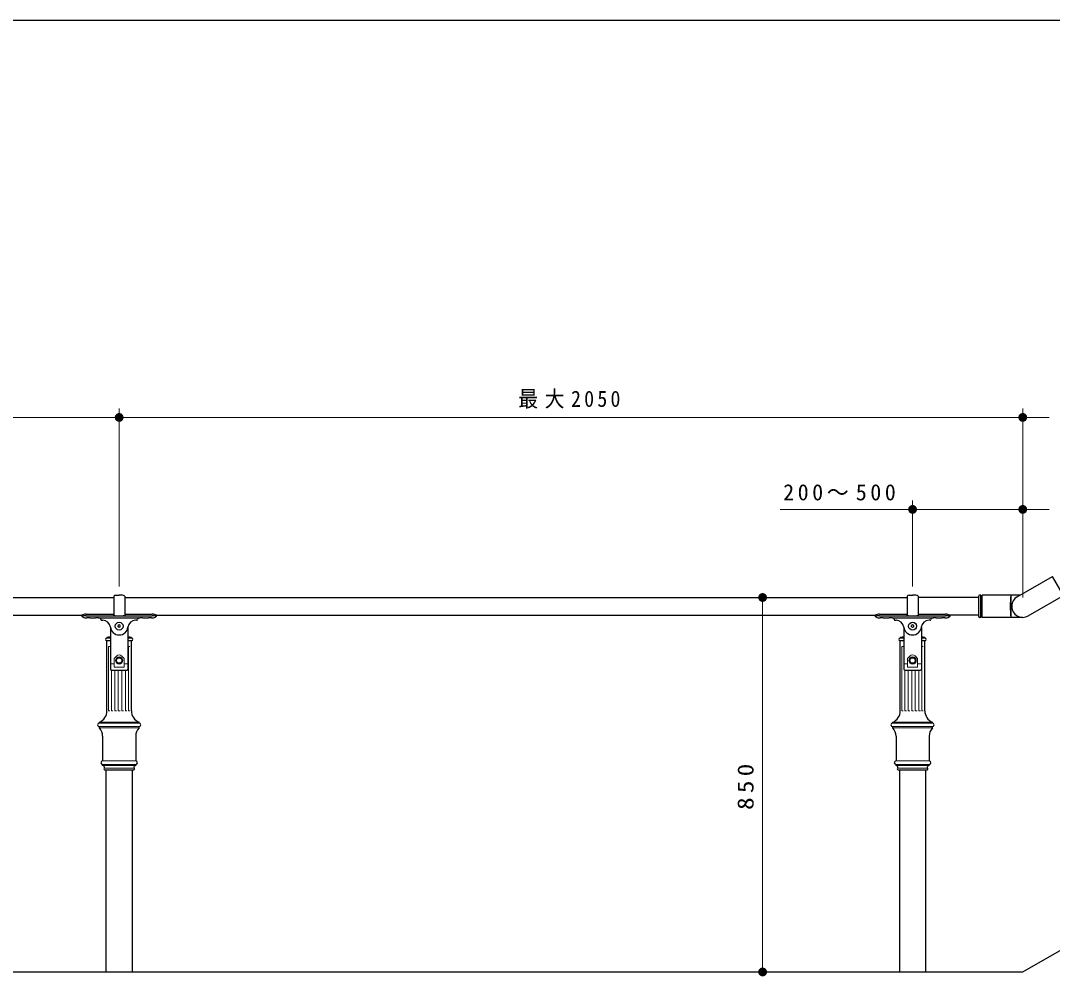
# Model space of a CAD drawing. Units: millimetres on the paper, scale 1:20. Extents: x -365 to 0, y 0 to 257.
# Drawn here: x -238 to -120.9, y 148.5 to 257 of the extents above; entities that cross this region are included whole.
import ezdxf

# ---------------------------------------------------------------- set-up
doc = ezdxf.new("R2010")
doc.units = ezdxf.units.MM
doc.layers.add('1_20', color=3, linetype='Continuous', lineweight=25)
doc.layers.add('NAKAMURA図枠', color=7, linetype='Continuous', lineweight=13)
doc.styles.add('ＭＳ ゴシック', font='')
doc.styles.get('ＭＳ ゴシック').set_extended_font_data('MS Gothic')

# ---------------------------------------------------------------- blocks, each defined once
blk = doc.blocks.new('filled_dot')
at = {"color": 0, "linetype": 'Continuous', "lineweight": -2, "const_width": 1.25}
blk.add_lwpolyline([(-0.625, 0, 1), (0.625, 0, 1)], format="xyb", close=True, dxfattribs=at)

msp = doc.modelspace()

# ---------------------------------------------------------------- linework, layer by layer
at = {"layer": '1_20', "color": 7, "lineweight": 13}
for p, q in [((-326.796, 211.964), (-226.796, 211.964)), ((-229.796, 211.964), (-121.296, 211.964)), ((-226.796, 192.787), (-226.796, 212.964)), ((-226.796, 202.525), (-226.796, 212.964)), ((-124.296, 202.525), (-124.296, 212.964)), ((-136.796, 192.787), (-136.796, 202.525)), ((-124.296, 191.525), (-124.296, 202.525)), ((-151.831, 201.525), (-121.296, 201.525)), ((-153.805, 149.025), (-153.805, 191.525)), ((-227.796, 186.975), (-228.192, 186.975)), ((-227.796, 186.925), (-228.192, 186.925)), ((-225.401, 186.975), (-225.796, 186.975)), ((-225.401, 186.925), (-225.796, 186.925)), ((-137.796, 186.975), (-138.192, 186.975)), ((-137.796, 186.925), (-138.192, 186.925)), ((-135.401, 186.975), (-135.796, 186.975)), ((-135.401, 186.925), (-135.796, 186.925)), ((-228.003, 178.675), (-228.003, 185.975)), ((-227.855, 185.975), (-228.003, 185.975)), ((-225.738, 185.975), (-225.738, 178.675)), ((-225.738, 185.975), (-225.59, 185.975)), ((-138.003, 178.675), (-138.003, 185.975)), ((-137.855, 185.975), (-138.003, 185.975)), ((-135.738, 185.975), (-135.738, 178.675)), ((-135.738, 185.975), (-135.59, 185.975)), ((-227.796, 184.004), (-227.371, 184.004)), ((-227.371, 184.62), (-227.077, 184.91)), ((-227.371, 184.62), (-227.371, 183.617)), ((-226.221, 184.62), (-226.516, 184.91)), ((-226.221, 184.62), (-226.221, 183.617)), ((-226.221, 184.004), (-225.796, 184.004)), ((-137.796, 184.004), (-137.371, 184.004)), ((-137.371, 184.62), (-137.077, 184.91)), ((-137.371, 184.62), (-137.371, 183.617)), ((-136.221, 184.62), (-136.516, 184.91)), ((-136.221, 184.62), (-136.221, 183.617)), ((-136.221, 184.004), (-135.796, 184.004)), ((-227.679, 183.275), (-227.679, 178.675)), ((-227.371, 183.617), (-226.221, 183.617)), ((-227.302, 178.675), (-227.302, 183.275)), ((-226.896, 183.275), (-226.896, 178.675)), ((-226.486, 178.675), (-226.486, 183.275)), ((-226.092, 178.675), (-226.092, 183.275)), ((-137.679, 183.275), (-137.679, 178.675)), ((-137.371, 183.617), (-136.221, 183.617)), ((-137.302, 178.675), (-137.302, 183.275)), ((-136.896, 183.275), (-136.896, 178.675)), ((-136.486, 178.675), (-136.486, 183.275)), ((-136.092, 178.675), (-136.092, 183.275)), ((-228.003, 178.675), (-228.003, 178.844)), ((-228.003, 178.675), (-227.855, 178.675)), ((-227.679, 178.675), (-227.501, 178.675)), ((-227.302, 178.675), (-227.107, 178.675)), ((-226.896, 178.675), (-226.696, 178.675)), ((-226.486, 178.675), (-226.291, 178.675)), ((-226.092, 178.675), (-225.914, 178.675)), ((-225.59, 178.675), (-225.738, 178.675)), ((-138.003, 178.675), (-138.003, 178.844)), ((-138.003, 178.675), (-137.855, 178.675)), ((-137.679, 178.675), (-137.501, 178.675)), ((-137.302, 178.675), (-137.107, 178.675)), ((-136.896, 178.675), (-136.696, 178.675)), ((-136.486, 178.675), (-136.291, 178.675)), ((-136.092, 178.675), (-135.914, 178.675)), ((-135.59, 178.675), (-135.738, 178.675)), ((-229.046, 177.375), (-224.546, 177.375)), ((-224.546, 177.275), (-229.046, 177.275)), ((-224.546, 176.875), (-229.046, 176.875)), ((-139.046, 177.375), (-134.546, 177.375)), ((-134.546, 177.275), (-139.046, 177.275)), ((-134.546, 176.875), (-139.046, 176.875)), ((-224.546, 176.725), (-229.046, 176.725)), ((-134.546, 176.725), (-139.046, 176.725)), ((-224.921, 172.975), (-228.671, 172.975)), ((-224.921, 172.575), (-228.671, 172.575)), ((-228.671, 172.475), (-224.921, 172.475)), ((-228.446, 172.175), (-225.146, 172.175)), ((-134.921, 172.975), (-138.671, 172.975)), ((-134.921, 172.575), (-138.671, 172.575)), ((-138.671, 172.475), (-134.921, 172.475)), ((-138.446, 172.175), (-135.146, 172.175))]:
    msp.add_line(p, q, dxfattribs=at)
at = {"layer": '1_20'}
for p, q in [((-124.921, 191.607), (-120.938, 193.907)), ((-119.688, 191.742), (-120.938, 193.907)), ((-326.171, 191.525), (-227.421, 191.525)), ((-227.421, 191.687), (-227.421, 189.51)), ((-227.171, 191.777), (-226.796, 191.787)), ((-226.421, 191.777), (-226.796, 191.787)), ((-226.171, 191.687), (-226.171, 189.51)), ((-226.171, 191.525), (-137.421, 191.525)), ((-137.421, 191.687), (-137.421, 189.51)), ((-137.171, 191.777), (-136.796, 191.787)), ((-136.421, 191.777), (-136.796, 191.787)), ((-136.171, 191.687), (-136.171, 189.51)), ((-129.296, 191.525), (-136.171, 191.525)), ((-129.296, 189.375), (-129.296, 191.675)), ((-129.046, 191.775), (-129.196, 191.775)), ((-129.046, 189.275), (-129.046, 191.775)), ((-128.896, 189.275), (-128.896, 191.775)), ((-124.631, 191.775), (-128.896, 191.775)), ((-125.646, 191.775), (-125.646, 189.275)), ((-123.671, 189.442), (-119.688, 191.742)), ((-230.557, 189.628), (-227.454, 189.628)), ((-227.429, 189.603), (-227.429, 189.517)), ((-226.164, 189.603), (-226.164, 189.517)), ((-226.139, 189.628), (-223.046, 189.628)), ((-140.557, 189.628), (-137.454, 189.628)), ((-137.429, 189.603), (-137.429, 189.517)), ((-136.164, 189.603), (-136.164, 189.517)), ((-136.139, 189.628), (-133.046, 189.628)), ((-322.573, 189.525), (-231.02, 189.525)), ((-231.046, 189.412), (-231.046, 189.504)), ((-230.546, 189.441), (-226.796, 189.441)), ((-230.546, 189.2), (-230.465, 189.2)), ((-230.128, 189.2), (-229.465, 189.2)), ((-229.128, 189.2), (-224.465, 189.2)), ((-228.921, 189.137), (-228.872, 189.012)), ((-228.779, 188.95), (-228.661, 188.95)), ((-227.421, 189.51), (-227.406, 189.51)), ((-227.171, 189.444), (-226.421, 189.444)), ((-226.796, 189.441), (-223.046, 189.441)), ((-226.187, 189.51), (-226.171, 189.51)), ((-224.814, 188.95), (-224.932, 188.95)), ((-224.672, 189.137), (-224.721, 189.012)), ((-224.128, 189.2), (-223.465, 189.2)), ((-223.128, 189.2), (-223.046, 189.2)), ((-222.573, 189.525), (-141.02, 189.525)), ((-222.546, 189.412), (-222.546, 189.504)), ((-141.046, 189.412), (-141.046, 189.504)), ((-140.546, 189.441), (-136.796, 189.441)), ((-140.546, 189.2), (-140.465, 189.2)), ((-140.128, 189.2), (-139.465, 189.2)), ((-139.128, 189.2), (-134.465, 189.2)), ((-138.921, 189.137), (-138.872, 189.012)), ((-138.779, 188.95), (-138.661, 188.95)), ((-137.421, 189.51), (-137.406, 189.51)), ((-137.171, 189.444), (-136.421, 189.444)), ((-136.796, 189.441), (-133.046, 189.441)), ((-136.187, 189.51), (-136.171, 189.51)), ((-134.814, 188.95), (-134.932, 188.95)), ((-134.672, 189.137), (-134.721, 189.012)), ((-134.128, 189.2), (-133.465, 189.2)), ((-133.128, 189.2), (-133.046, 189.2)), ((-129.296, 189.525), (-132.573, 189.525)), ((-132.546, 189.412), (-132.546, 189.504)), ((-129.046, 189.275), (-129.196, 189.275)), ((-124.296, 189.275), (-128.896, 189.275)), ((-227.796, 188.104), (-227.796, 183.375)), ((-226.796, 188.419), (-226.921, 188.347)), ((-226.921, 188.202), (-226.921, 188.347)), ((-226.796, 188.13), (-226.921, 188.202)), ((-226.671, 188.347), (-226.796, 188.419)), ((-226.671, 188.202), (-226.796, 188.13)), ((-226.671, 188.202), (-226.671, 188.347)), ((-225.796, 188.104), (-225.796, 183.375)), ((-137.796, 188.104), (-137.796, 183.375)), ((-136.796, 188.419), (-136.921, 188.347)), ((-136.921, 188.202), (-136.921, 188.347)), ((-136.796, 188.13), (-136.921, 188.202)), ((-136.671, 188.347), (-136.796, 188.419)), ((-136.671, 188.202), (-136.796, 188.13)), ((-136.671, 188.202), (-136.671, 188.347)), ((-135.796, 188.104), (-135.796, 183.375)), ((-228.192, 186.975), (-228.192, 186.925)), ((-228.192, 178.675), (-228.192, 186.625)), ((-227.796, 186.625), (-228.192, 186.625)), ((-225.401, 186.625), (-225.796, 186.625)), ((-225.401, 186.975), (-225.401, 186.925)), ((-225.401, 178.675), (-225.401, 186.625)), ((-138.192, 186.975), (-138.192, 186.925)), ((-138.192, 178.675), (-138.192, 186.625)), ((-137.796, 186.625), (-138.192, 186.625)), ((-135.401, 186.625), (-135.796, 186.625)), ((-135.401, 186.975), (-135.401, 186.925)), ((-135.401, 178.675), (-135.401, 186.625)), ((-226.984, 184.7), (-227.172, 184.375)), ((-227.172, 184.375), (-226.984, 184.05)), ((-226.609, 184.7), (-226.984, 184.7)), ((-226.984, 184.05), (-226.609, 184.05)), ((-226.421, 184.375), (-226.609, 184.7)), ((-226.609, 184.05), (-226.421, 184.375)), ((-136.984, 184.7), (-137.172, 184.375)), ((-137.172, 184.375), (-136.984, 184.05)), ((-136.609, 184.7), (-136.984, 184.7)), ((-136.984, 184.05), (-136.609, 184.05)), ((-136.421, 184.375), (-136.609, 184.7)), ((-136.609, 184.05), (-136.421, 184.375)), ((-227.696, 183.275), (-225.896, 183.275)), ((-137.696, 183.275), (-135.896, 183.275)), ((-229.046, 177.275), (-229.046, 177.375)), ((-229.046, 176.725), (-229.046, 176.875)), ((-224.546, 177.275), (-224.546, 177.375)), ((-224.546, 176.725), (-224.546, 176.875)), ((-139.046, 177.275), (-139.046, 177.375)), ((-139.046, 176.725), (-139.046, 176.875)), ((-134.546, 177.275), (-134.546, 177.375)), ((-134.546, 176.725), (-134.546, 176.875)), ((-228.671, 175.802), (-228.671, 172.975)), ((-224.921, 175.802), (-224.921, 172.975)), ((-138.671, 175.802), (-138.671, 172.975)), ((-134.921, 175.802), (-134.921, 172.975)), ((-228.671, 172.475), (-228.671, 172.575)), ((-224.921, 172.475), (-224.921, 172.575)), ((-138.671, 172.475), (-138.671, 172.575)), ((-134.921, 172.475), (-134.921, 172.575)), ((-228.446, 171.975), (-225.146, 171.975)), ((-228.296, 171.975), (-228.296, 149.025)), ((-225.296, 149.025), (-225.296, 171.975)), ((-138.446, 171.975), (-135.146, 171.975)), ((-138.296, 171.975), (-138.296, 149.025)), ((-135.296, 149.025), (-135.296, 171.975)), ((-124.296, 149.025), (-112.216, 155.999)), ((-356.716, 149.025), (-124.296, 149.025))]:
    msp.add_line(p, q, dxfattribs=at)
for centre, radius in [((-226.796, 188.275), 0.45), ((-136.796, 188.275), 0.45), ((-226.796, 184.375), 0.312), ((-136.796, 184.375), 0.312)]:
    msp.add_circle(centre, radius, dxfattribs=at)
at = {"layer": '1_20', "color": 7, "lineweight": 13}
for centre in [(-226.796, 184.375), (-136.796, 184.375)]:
    msp.add_circle(centre, 0.425, dxfattribs=at)
at = {"layer": '1_20'}
for centre, radius, start, end in [((-227.063, 191.086), 0.7, 98.89234, 120.77855), ((-226.53, 191.086), 0.7, 59.22145, 81.10766), ((-137.063, 191.086), 0.7, 98.89234, 120.77855), ((-136.53, 191.086), 0.7, 59.22145, 81.10766), ((-129.196, 191.675), 0.1, 90, 180), ((-128.971, 191.775), 0.075, 180, 0), ((-113.753, 190.525), 11.959, 174, 186), ((-124.296, 190.525), 1.25, 120, 300), ((-230.533, 188.504), 1.124, 90.67803, 117.17591), ((-227.454, 189.603), 0.025, 0, 90), ((-226.139, 189.603), 0.025, 90, 180), ((-223.06, 188.504), 1.124, 62.82409, 89.32197), ((-140.533, 188.504), 1.124, 90.67803, 117.17591), ((-137.454, 189.603), 0.025, 0, 90), ((-136.139, 189.603), 0.025, 90, 180), ((-133.06, 188.504), 1.124, 62.82409, 89.32197), ((-230.481, 184.074), 5.368, 90.69431, 96.04239), ((-230.544, 189.9), 0.7, 224.14072, 269.8083), ((-230.296, 187.683), 1.526, 83.66623, 96.33377), ((-229.296, 187.683), 1.526, 83.66623, 96.33377), ((-229.014, 189.1), 0.1, 21.80141, 90), ((-228.779, 189.05), 0.1, 201.80141, 270), ((-228.661, 188.075), 0.875, 6.1232, 90), ((-227.421, 189.517), 0.0075, 180, 270), ((-227.158, 189.944), 0.5, 238.15077, 268.41352), ((-226.435, 189.944), 0.5, 271.58648, 301.84923), ((-226.171, 189.517), 0.0075, 270, 0), ((-224.932, 188.075), 0.875, 90, 173.8768), ((-224.814, 189.05), 0.1, 270, 338.19859), ((-224.579, 189.1), 0.1, 90, 158.19859), ((-224.296, 187.683), 1.526, 83.66623, 96.33377), ((-223.296, 187.683), 1.526, 83.66623, 96.33377), ((-223.049, 189.9), 0.7, 270.1917, 315.85928), ((-223.111, 184.074), 5.368, 83.95761, 89.30569), ((-140.481, 184.074), 5.368, 90.69431, 96.04239), ((-140.544, 189.9), 0.7, 224.14072, 269.8083), ((-140.296, 187.683), 1.526, 83.66623, 96.33377), ((-139.296, 187.683), 1.526, 83.66623, 96.33377), ((-139.014, 189.1), 0.1, 21.80141, 90), ((-138.779, 189.05), 0.1, 201.80141, 270), ((-138.661, 188.075), 0.875, 6.1232, 90), ((-137.421, 189.517), 0.0075, 180, 270), ((-137.158, 189.944), 0.5, 238.15077, 268.41352), ((-136.435, 189.944), 0.5, 271.58648, 301.84923), ((-136.171, 189.517), 0.0075, 270, 0), ((-134.932, 188.075), 0.875, 90, 173.8768), ((-134.814, 189.05), 0.1, 270, 338.19859), ((-134.579, 189.1), 0.1, 90, 158.19859), ((-134.296, 187.683), 1.526, 83.66623, 96.33377), ((-133.296, 187.683), 1.526, 83.66623, 96.33377), ((-133.049, 189.9), 0.7, 270.1917, 315.85928), ((-133.111, 184.074), 5.368, 83.95761, 89.30569), ((-129.196, 189.375), 0.1, 180, 270), ((-128.971, 189.275), 0.075, 0, 180), ((-226.796, 188.075), 1, 174.26083, 180), ((-226.796, 188.275), 1, 186.1232, 270), ((-226.796, 188.275), 1, 270, 353.8768), ((-226.796, 188.075), 1, 0, 5.73917), ((-136.796, 188.075), 1, 174.26083, 180), ((-136.796, 188.275), 1, 186.1232, 270), ((-136.796, 188.275), 1, 270, 353.8768), ((-136.796, 188.075), 1, 0, 5.73917), ((-228.192, 186.775), 0.15, 90, 270), ((-226.796, 180.557), 6.568, 98.75788, 102.26889), ((-226.796, 180.557), 6.568, 77.73111, 81.24212), ((-225.401, 186.775), 0.15, 270, 90), ((-138.192, 186.775), 0.15, 90, 270), ((-136.796, 180.557), 6.568, 98.75788, 102.26889), ((-136.796, 180.557), 6.568, 77.73111, 81.24212), ((-135.401, 186.775), 0.15, 270, 90), ((-227.696, 183.375), 0.1, 180, 270), ((-225.896, 183.375), 0.1, 270, 0), ((-137.696, 183.375), 0.1, 180, 270), ((-135.896, 183.375), 0.1, 270, 0), ((-229.592, 178.664), 1.4, 292.93686, 0.43755), ((-224.001, 178.664), 1.4, 179.56245, 247.06314), ((-139.592, 178.664), 1.4, 292.93686, 0.43755), ((-134.001, 178.664), 1.4, 179.56245, 247.06314), ((-229.046, 177.075), 0.2, 90, 270), ((-224.546, 177.075), 0.2, 270, 90), ((-139.046, 177.075), 0.2, 90, 270), ((-134.546, 177.075), 0.2, 270, 90), ((-230.071, 175.771), 1.4, 1.29396, 42.95511), ((-223.522, 175.771), 1.4, 137.04489, 178.70604), ((-140.071, 175.771), 1.4, 1.29396, 42.95511), ((-133.522, 175.771), 1.4, 137.04489, 178.70604), ((-228.671, 172.775), 0.2, 90, 270), ((-228.795, 172.147), 0.35, 4.47753, 69.26226), ((-228.446, 172.075), 0.1, 90, 270), ((-224.797, 172.147), 0.35, 110.73774, 175.52247), ((-225.146, 172.075), 0.1, 270, 90), ((-224.921, 172.775), 0.2, 270, 90), ((-138.671, 172.775), 0.2, 90, 270), ((-138.795, 172.147), 0.35, 4.47753, 69.26226), ((-138.446, 172.075), 0.1, 90, 270), ((-134.797, 172.147), 0.35, 110.73774, 175.52247), ((-135.146, 172.075), 0.1, 270, 90), ((-134.921, 172.775), 0.2, 270, 90)]:
    msp.add_arc(centre, radius, start, end, dxfattribs=at)
at = {"layer": '1_20', "color": 7, "lineweight": 13}
for centre in [(-226.796, 184.625), (-136.796, 184.625)]:
    msp.add_arc(centre, 0.4, 45.46168, 134.53832, dxfattribs=at)
at = {"layer": 'NAKAMURA図枠', "color": 20, "lineweight": 25}
msp.add_line((0, 257), (-365, 257), dxfattribs=at)

# ---------------------------------------------------------------- block references
at = {"layer": '1_20', "color": 7, "lineweight": 13, "xscale": 0.4, "yscale": 0.4}
for p, rotation in [((-226.796, 211.964), 180), ((-226.796, 211.964), 180), ((-136.796, 201.525), 180), ((-153.805, 191.525), 270), ((-153.805, 149.025), 90)]:
    msp.add_blockref('filled_dot', p, dxfattribs=dict(at, rotation=rotation))
for p in [(-124.296, 211.964), (-124.296, 201.525)]:
    msp.add_blockref('filled_dot', p, dxfattribs=at)

# ---------------------------------------------------------------- texts
at = {"layer": '1_20', "color": 7, "char_height": 1.833, "attachment_point": 8, "style": 'ＭＳ ゴシック'}
for s, insert in [('\\T1.33;\\W0.9;最大2050', (-175.546, 212.964)), ('\\T1.32;200～500', (-144.889, 202.525))]:
    msp.add_mtext(s, dxfattribs=dict(at, insert=insert))
at = {"layer": '1_20', "color": 7, "insert": (-154.805, 170.275), "char_height": 1.833, "attachment_point": 8, "rotation": 90, "style": 'ＭＳ ゴシック'}
msp.add_mtext('\\T1.33;\\W1.15;850', dxfattribs=at)

doc.saveas('drawing.dxf')
